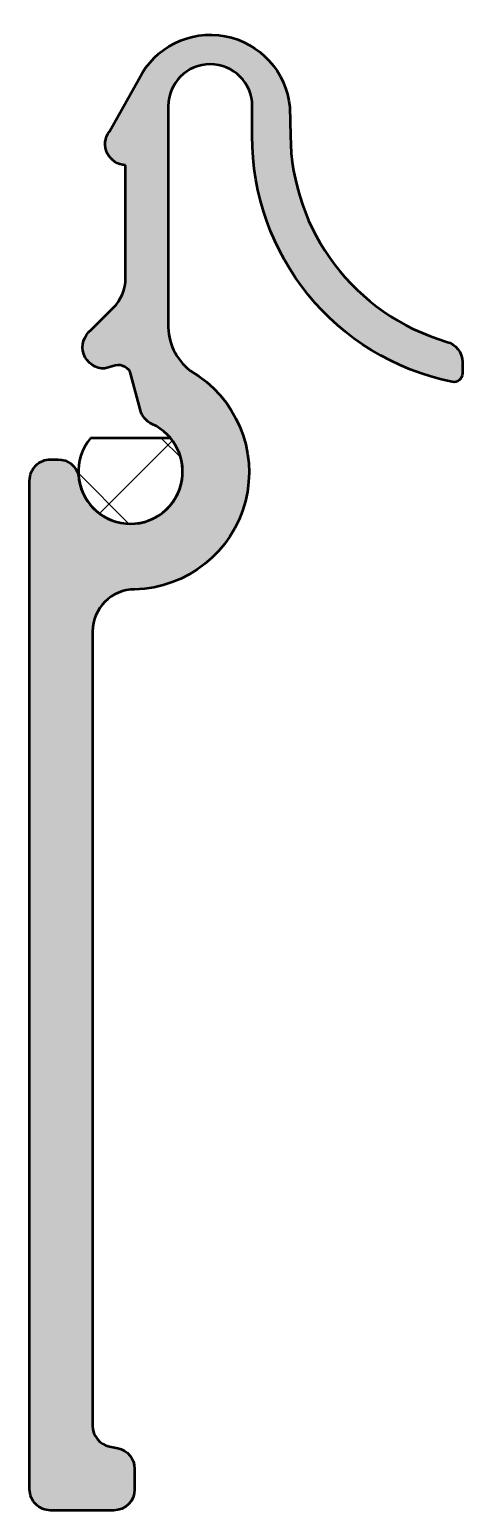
# Model space of a CAD drawing. Extents: x -1.9 to 8.4, y -26.7 to 8.5.
import ezdxf

# ---------------------------------------------------------------- set-up
doc = ezdxf.new("R2010")
doc.units = 0
for name, color, linetype, lineweight in [('0S-Alu contour', 7, 'Continuous', 50), ('0S-Alu hatch', 252, 'Continuous', 25), ('0S-EPDM contour', 22, 'Continuous', 50), ('0S-EPDM hatch', 25, 'Continuous', 25)]:
    doc.layers.add(name, color=color, linetype=linetype, lineweight=lineweight)

# ---------------------------------------------------------------- blocks, each defined once
blk = doc.blocks.new('346920__B0DDF353_152F_41B0_A04A_50FB0139BF2F_')
at = {"layer": '0S-Alu hatch'}
h = blk.add_hatch(color=256, dxfattribs=at)
edge = h.paths.add_edge_path()
edge.add_arc((0.6103453772862092, -5.839442741828914), 1.000043406792578, 90.00423531663908, 179.9975132383117)
edge.add_line((-0.3896980285644535, -5.839399337765805), (-0.3896751522342238, -24.73701721011803))
edge.add_arc((0.1103248477654119, -24.73701660484782), 0.5000000000000022, 180.0000693608989, 258.7513685003391)
edge.add_line((0.0127913997333157, -25.22741157475981), (0.2078583076512307, -25.26620795174876))
edge.add_ellipse((0.1103248596191441, -25.75660292166074), major_axis=(-0.4999999999999981, 0), ratio=1, start_angle=180, end_angle=258.7513685003401, ccw=False)
edge.add_line((0.610324859619142, -25.75660292166074), (0.6103248596191407, -26.24680900573731))
edge.add_ellipse((0.1103246719781662, -26.24680881809633), major_axis=(-0.5000001876410096, 0), ratio=1, start_angle=90.00002150206382, end_angle=179.999978502529, ccw=False)
edge.add_line((0.1103248596191408, -26.74680900573731), (-1.389675140380864, -26.74680900573731))
edge.add_ellipse((-1.389688021957039, -26.24682188731349), major_axis=(-0.4999871185897568, 0), ratio=1, start_angle=-0.0014761578452748836, end_angle=90.0014761579269, ccw=False)
edge.add_line((-1.889675140380855, -26.24680900573802), (-1.889675140380859, -2.246809005737304))
edge.add_ellipse((-1.389682892639243, -2.246801253478921), major_axis=(-0.4999922478017146, 0), ratio=1, start_angle=-90.00088835714769, end_angle=0.0008883571201749874, ccw=False)
edge.add_line((-1.389675140380859, -1.746809005737305), (-1.213191986083983, -1.746839523315429))
edge.add_ellipse((-1.213164527768981, -2.246805165908991), major_axis=(-0.4999656433475728, 0), ratio=1, start_angle=193.3359332947171, end_angle=270.0031467073466, ccw=False)
edge.add_arc((0.5112929144847732, -2.03753772147459), 1.241533140062768, 184.3396524821565, 425.4837272828636)
edge.add_ellipse((1.233944992863456, -0.4530151903782781), major_axis=(-0.5000000000000018, 0), ratio=1, start_angle=15.000119377544479, end_angle=65.4837272828637, ccw=False)
edge.add_line((0.7509823493487476, -0.5824257191975581), (0.5213317428877048, 0.2746348692501562))
edge.add_arc((0.2315541567788803, 0.1969885519585891), 0.2999999999999999, 15.00011937754437, 106.2387179961976)
edge.add_line((0.1476621666781207, 0.4850200328715859), (-0.099254608154297, 0.4131031036376954))
edge.add_ellipse((-0.1153279501566235, 0.9253606973295379), major_axis=(-0.5125097019745878, 0), ratio=1, start_angle=-52.6843899163232, end_angle=91.79720635728688, ccw=False)
edge.add_line((-0.4260139465332027, 1.332963943481445), (0.1014359161860487, 1.860436694685041))
edge.add_arc((-0.6056862068148616, 2.567528133724353), 0.9999999999999998, 315.0012431372073, 359.9884561678059)
edge.add_line((0.3943137728884702, 2.567326655845632), (0.394855499267578, 5.256090164184567))
edge.add_ellipse((0.4063408392784681, 5.752922389427877), major_axis=(-0.4969649616174007, 0), ratio=1, start_angle=-37.33105546828432, end_angle=88.67572132024151, ccw=False)
edge.add_line((0.011181681545953, 6.054291619999801), (0.7095146179199219, 7.300065994262693))
edge.add_ellipse((2.410325476683251, 6.45316944466856), major_axis=(-1.899997721841187, 0), ratio=1, start_angle=185.2937098615941, end_angle=333.5295906755188, ccw=False)
edge.add_line((4.302219390869139, 6.628465652465819), (4.316562652587891, 5.953508377075199))
edge.add_arc((9.488059891103191, 6.016338322718582), 5.171878893597656, 180.6960679744302, 253.6465620905914)
edge.add_ellipse((7.910312423459567, 0.5686873932664572), major_axis=(-0.5000078585550752, 0), ratio=1, start_angle=179.9993495483019, end_angle=255.9313436944104, ccw=False)
edge.add_line((8.410320281982422, 0.5686817169153628), (8.410320281982422, 0.2935707895975247))
edge.add_ellipse((8.210320281982419, 0.2935707895975252), major_axis=(-0.2000000000000028, 0), ratio=1, start_angle=78.60966992717198, end_angle=180, ccw=False)
edge.add_ellipse((9.34238335774541, 5.912872527464016), major_axis=(-5.932200173467023, 0), ratio=1, start_angle=-0.38953425866378666, end_angle=78.60966992717158, ccw=False)
edge.add_line((3.410320281982422, 5.95320320129391), (3.410320281982421, 6.653184890747071))
edge.add_arc((2.410324096679687, 6.653184890747071), 0.999996185302734, 0, 180)
edge.add_line((1.410327911376953, 6.653184890747071), (1.410327911376953, 1.467302322387696))
edge.add_arc((2.761599529956787, 1.430693433312435), 1.351767434856562, 178.4481122472773, 231.4667543953273)
edge.add_line((1.919490814208984, 0.3732776641845703), (1.941051483154296, 0.3598499298095703))
edge.add_ellipse((0.5444884374074355, -2.052626441284346), major_axis=(-2.787549207069217, 0), ratio=1, start_angle=91.3522412888367, end_angle=239.93379724128198, ccw=False)
at = {"layer": '0S-Alu contour', "color": 7}
for points in [[(0.011181681545953, 6.054291619999801), (0.7095146179199219, 7.300065994262693)], [(1.410327911376953, 6.653184890747071), (1.410327911376953, 1.467302322387696)], [(3.410320281982422, 5.95320320129391), (3.410320281982421, 6.653184890747071)], [(4.302219390869139, 6.628465652465819), (4.316562652587891, 5.953508377075199)], [(0.3943137728884702, 2.567326655845632), (0.394855499267578, 5.256090164184567)], [(-0.4260139465332027, 1.332963943481445), (0.1014359161860487, 1.860436694685041)], [(0.1476621666781207, 0.4850200328715859), (-0.099254608154297, 0.4131031036376954)], [(1.919490814208984, 0.3732776641845703), (1.941051483154296, 0.3598499298095703)], [(8.410320281982422, 0.5686817169153628), (8.410320281982422, 0.2935707895975247)], [(0.7509823493487476, -0.5824257191975581), (0.5213317428877048, 0.2746348692501562)], [(-1.389675140380859, -1.746809005737305), (-1.213191986083983, -1.746839523315429)], [(-1.889675140380855, -26.24680900573802), (-1.889675140380859, -2.246809005737304)], [(-0.3896980285644535, -5.839399337765805), (-0.3896751522342238, -24.73701721011803)], [(0.0127913997333157, -25.22741157475981), (0.2078583076512307, -25.26620795174876)], [(0.610324859619142, -25.75660292166074), (0.6103248596191407, -26.24680900573731)], [(0.1103248596191408, -26.74680900573731), (-1.389675140380864, -26.74680900573731)]]:
    blk.add_lwpolyline(points, dxfattribs=at)
at = {"layer": '0S-Alu contour', "color": 7, "extrusion": (0, 0, -1)}
for centre, radius, start, end in [((-2.410325476683251, 6.45316944466856), 1.899997721841187, 26.47040932448115, 174.7062901384059), ((-0.4063408392784681, 5.752922389427877), 0.4969649616174008, 271.3242786797585, 37.33105546828423), ((-9.34238335774541, 5.912872527464016), 5.932200173467023, 281.3903300728284, 0.3895342586637885), ((0.1153279501566235, 0.9253606973295379), 0.5125097019745878, 268.2027936427131, 52.68438991632325), ((-7.910312423459567, 0.5686873932664572), 0.5000078585550752, 104.0686563055896, 180.0006504516982), ((-0.5444884374074355, -2.052626441284346), 2.787549207069217, 120.066202758718, 268.6477587111633), ((-8.210320281982419, 0.2935707895975252), 0.2000000000000028, 180, 281.390330072828), ((-1.233944992863456, -0.4530151903782781), 0.5000000000000018, 294.5162727171363, 344.9998806224555), ((1.389682892639243, -2.246801253478921), 0.4999922478017146, 359.9991116428798, 90.00088835714773), ((1.213164527768981, -2.246805165908991), 0.4999656433475728, 89.99685329265338, 166.6640667052829), ((-0.1103248596191441, -25.75660292166074), 0.4999999999999981, 101.2486314996599, 180), ((1.389688021957039, -26.24682188731349), 0.4999871185897568, 269.9985238420731, 0.0014761578452432), ((-0.1103246719781662, -26.24680881809633), 0.5000001876410096, 180.000021497471, 269.9999784979362)]:
    blk.add_arc(centre, radius, start, end, dxfattribs=at)
at = {"layer": '0S-Alu contour', "color": 7}
for centre, radius, start, end in [((2.410324096679687, 6.653184890747071), 0.999996185302734, 0, 180), ((9.488059891103191, 6.016338322718582), 5.171878893597656, 180.6960679744302, 253.6465620905914), ((-0.6056862068148616, 2.567528133724353), 0.9999999999999998, 315.0012431372073, 359.9884561678059), ((2.761599529956787, 1.430693433312435), 1.351767434856562, 178.4481122472773, 231.4667543953273), ((0.2315541567788803, 0.1969885519585891), 0.2999999999999999, 15.00011937754437, 106.2387179961976), ((0.5112929144847732, -2.03753772147459), 1.241533140062768, 184.3396524821565, 65.48372728286357), ((0.6103453772862092, -5.839442741828914), 1.000043406792578, 90.00423531663908, 179.9975132383117), ((0.1103248477654119, -24.73701660484782), 0.5000000000000022, 180.0000693608989, 258.7513685003391)]:
    blk.add_arc(centre, radius, start, end, dxfattribs=at)
blk = doc.blocks.new('346920__872B3466_E7D4_402E_A47C_7BAA12C22FFB_')
at = {"layer": '0S-EPDM hatch'}
h = blk.add_hatch(dxfattribs=at)
h.set_pattern_fill('ANSI37', color=256, scale=0.625, angle=90, style=0)
h.set_pattern_definition([(135, (0, 0), (-1.403165018917055, -1.403165018917055), []), (225, (0, 0), (1.403165018917055, -1.403165018917055), [])])
edge = h.paths.add_edge_path()
edge.add_line((1.464356879328523, -1.242451358848367), (-0.4417710503589769, -1.242451358848367))
edge.add_arc((0.511292914484773, -2.037537721474589), 1.241166082809985, 140.163703795224, 399.8362962047759)
at = {"layer": '0S-EPDM contour', "color": 7}
blk.add_lwpolyline([(1.464356879328523, -1.242451358848367), (-0.4417710503589769, -1.242451358848367)], dxfattribs=at)
blk.add_arc((0.511292914484773, -2.037537721474589), 1.241166082809985, 140.163703795224, 39.83629620477594, dxfattribs=at)
blk = doc.blocks.new('346920__FD9B62B4_D05C_49E9_8FD3_0B022C110432_')
at = {"layer": '0S-Alu contour', "color": 7}
blk.add_blockref('346920__B0DDF353_152F_41B0_A04A_50FB0139BF2F_', (0, 0), dxfattribs=at)
at = {"layer": '0S-EPDM contour', "color": 7}
blk.add_blockref('346920__872B3466_E7D4_402E_A47C_7BAA12C22FFB_', (0, 0), dxfattribs=at)

msp = doc.modelspace()

# ---------------------------------------------------------------- block references
at = {"layer": '0S-Alu contour', "color": 7}
msp.add_blockref('346920__FD9B62B4_D05C_49E9_8FD3_0B022C110432_', (0, 0), dxfattribs=at)

doc.saveas('drawing.dxf')
